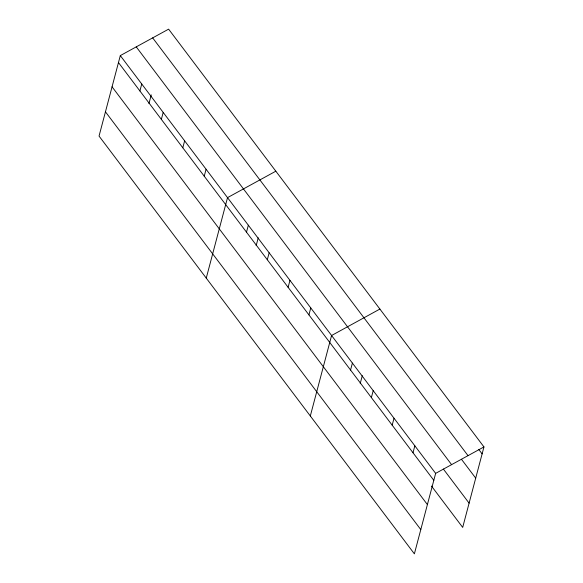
<?xml version="1.0" encoding="UTF-8"?>
<svg xmlns="http://www.w3.org/2000/svg" width="583" height="583" viewBox="0 0 583 583"><rect width="100%" height="100%" fill="white"/><g stroke="black" fill="none" stroke-linecap="round" stroke-linejoin="round"><path stroke-width="0.87" d="M120.309 55.596L99.044 136.072L414.382 553.85L435.647 473.374L483.956 446.928L168.618 29.15L120.309 55.596L435.647 473.374M139.913 90.963L141.749 84.003M148.957 103.563L151.245 94.898M161.353 119.369L163.189 112.417M182.8 147.776L184.636 140.824M204.239 176.19L206.076 169.23M206.258 278.12L227.523 197.637L275.832 171.191M246.492 232.172L248.336 225.213M256.17 245.603L258.233 237.806M267.305 259.741L269.149 252.789M288.119 287.317L289.955 280.357M308.932 314.886L310.768 307.933M310.316 415.985L331.581 335.509L379.897 309.056M350.558 370.037L352.394 363.078M360.236 383.476L362.298 375.671M371.371 397.606L373.207 390.654M392.184 425.182L394.021 418.222M412.997 452.758L414.834 445.798M483.956 446.928L462.691 527.404L431.478 486.047M478.832 449.529L482.119 453.88M152.673 37.88L468.018 455.651M461.466 459.28L475.706 478.14M136.247 46.866L451.592 464.644M443.364 469.038L469.104 503.144M118.466 62.556L433.81 480.326M112.06 86.816L427.397 504.587M105.45 111.812L420.795 529.59"/></g></svg>
